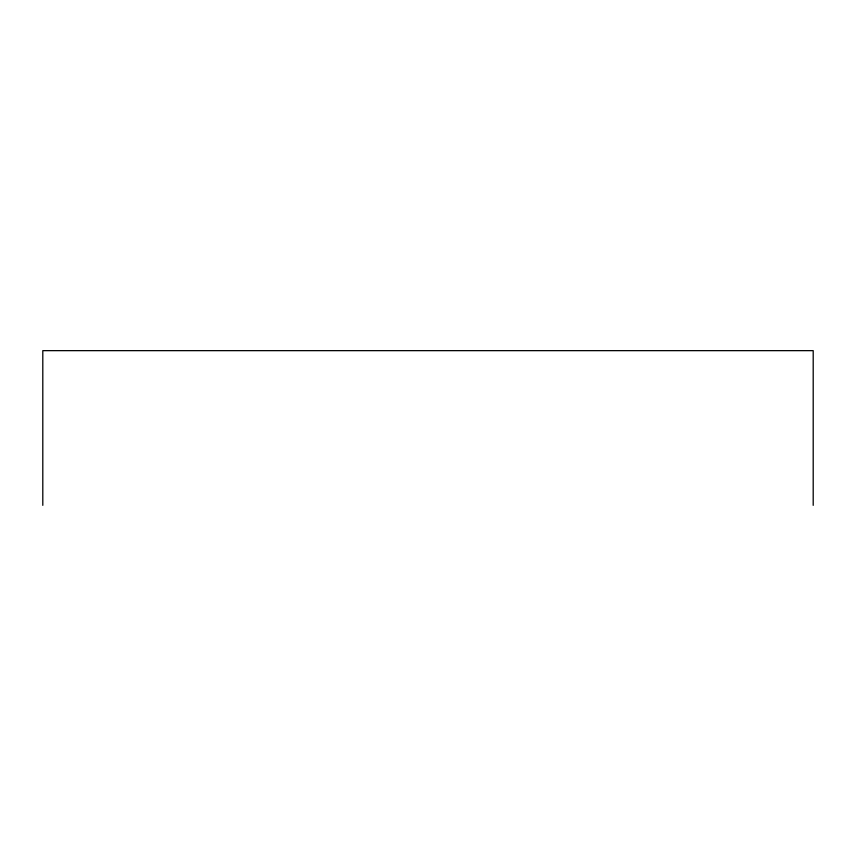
<?xml version="1.0" encoding="UTF-8"?>
<svg xmlns="http://www.w3.org/2000/svg" width="856" height="856" viewBox="0 0 856 856"><rect width="100%" height="100%" fill="white"/><g stroke="black" fill="none" stroke-linecap="round" stroke-linejoin="round"><path stroke-width="1.28" d="M813.2 505.35L813.2 350.65L42.8 350.65L42.8 505.35"/></g></svg>
